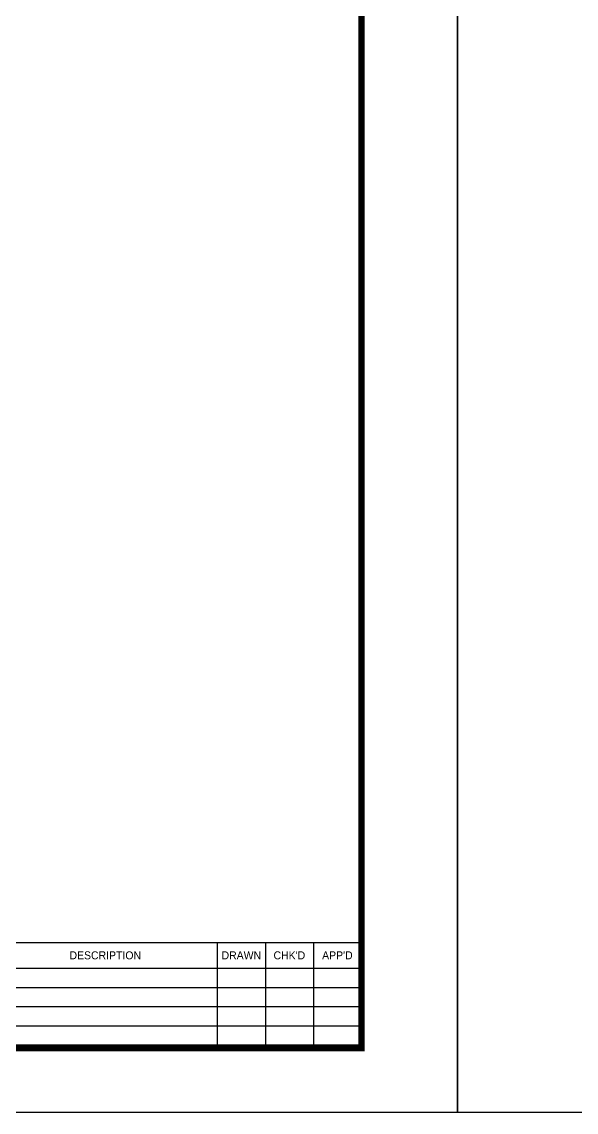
# Model space of a CAD drawing. Header units: millimetres. Extents: x 10297564 to 11610295, y -9287743 to -8409454.
# Drawn here: x 10536257 to 10553573, y -8795210 to -8761148 of the extents above; entities that cross this region are included whole.
import ezdxf
from ezdxf.enums import TextEntityAlignment as Align

# ---------------------------------------------------------------- set-up
doc = ezdxf.new("R2010")
doc.units = ezdxf.units.MM
doc.header["$LTSCALE"] = 100
for name, color, linetype in [('_도곽_마크', 7, 'Continuous'), ('BOX', 7, 'Continuous'), ('BOX_Def', 8, 'Continuous')]:
    doc.layers.add(name, color=color, linetype=linetype)
doc.layers.add('DIJ1-TEXT', color=7, linetype='Continuous', lineweight=5)
doc.layers.add('TITLE', color=7, linetype='Continuous', lineweight=0)
doc.styles.add('RomanS', font='Dotum.ttf')

# ---------------------------------------------------------------- blocks, each defined once
blk = doc.blocks.new('A$C78AD5414')
at = {"layer": '_도곽_마크'}
for p, q in [((656, 53), (811, 53)), ((656, 45), (811, 45)), ((656, 39), (811, 39)), ((656, 33), (811, 33)), ((656, 27), (811, 27))]:
    blk.add_line(p, q, dxfattribs=at)
for points in [[(766, 53), (766, 21)], [(781, 53), (781, 21)], [(796, 53), (796, 21)], [(811, 53), (811, 21)], [(40, 21), (811, 21)]]:
    blk.add_lwpolyline(points, dxfattribs=at)
at = {"layer": 'BOX', "const_width": 2}
blk.add_lwpolyline([(40, 20), (40, 574), (811, 574), (811, 20)], close=True, dxfattribs=at)
at = {"layer": 'BOX_Def'}
blk.add_lwpolyline([(0, 0), (841, 0), (841, 594), (0, 594)], close=True, dxfattribs=at)
at = {"layer": 'DIJ1-TEXT', "style": 'RomanS'}
for s, p in [('DESCRIPTION', (731, 49)), ('DRAWN', (773.5, 49)), ("CHK'D", (788.5, 49)), ("APP'D", (803.5, 49))]:
    blk.add_text(s, height=2.5, dxfattribs=at).set_placement(p, align=Align.MIDDLE)

msp = doc.modelspace()

# ---------------------------------------------------------------- block references
at = {"layer": 'TITLE', "color": 4, "xscale": 100, "yscale": 100, "zscale": 100}
for p in [(10465764, -8795209.7), (10549864, -8795209.7)]:
    msp.add_blockref('A$C78AD5414', p, dxfattribs=at)

doc.saveas('drawing.dxf')
